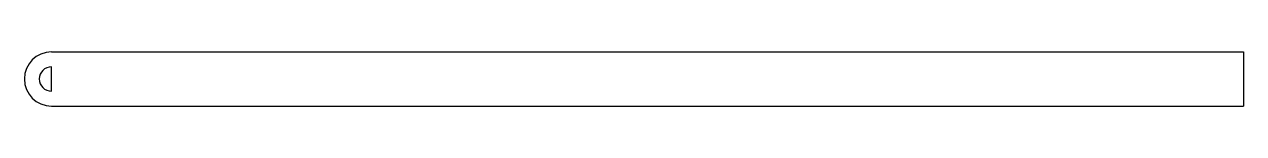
# Model space of a CAD drawing. Header units: millimetres. Extents: x 9 to 509, y 78 to 100.
import ezdxf

# ---------------------------------------------------------------- set-up
doc = ezdxf.new("R2010")
doc.units = ezdxf.units.MM
doc.layers.get('0').update_dxf_attribs({"lineweight": 25, "true_color": 0xffffff})

msp = doc.modelspace()

# ---------------------------------------------------------------- linework, layer by layer
for p, q in [((20, 100), (509, 100)), ((509, 100), (509, 77.77)), ((20, 83.885), (20, 93.885)), ((20, 77.77), (509, 77.77))]:
    msp.add_line(p, q)
for radius in [11.115, 5]:
    msp.add_arc((20, 88.885), radius, 90, 270)

doc.saveas('drawing.dxf')
